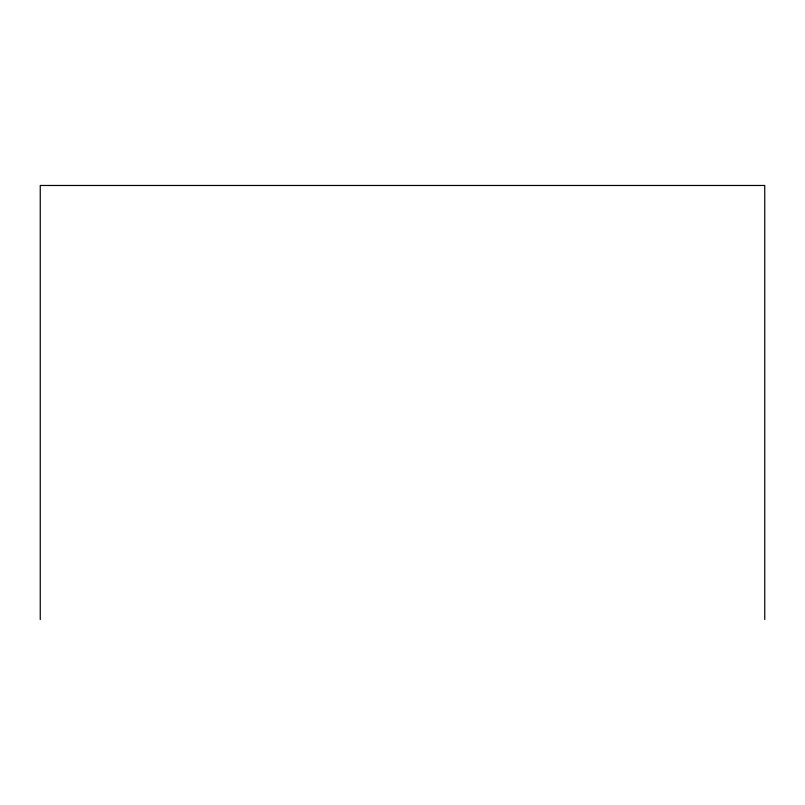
<?xml version="1.0" encoding="UTF-8"?>
<svg xmlns="http://www.w3.org/2000/svg" width="805" height="805" viewBox="0 0 805 805"><rect width="100%" height="100%" fill="white"/><g stroke="black" fill="none" stroke-linecap="round" stroke-linejoin="round"><path stroke-width="1.21" d="M764.75 619.528L764.75 185.472L40.25 185.472L40.25 619.528"/></g></svg>
